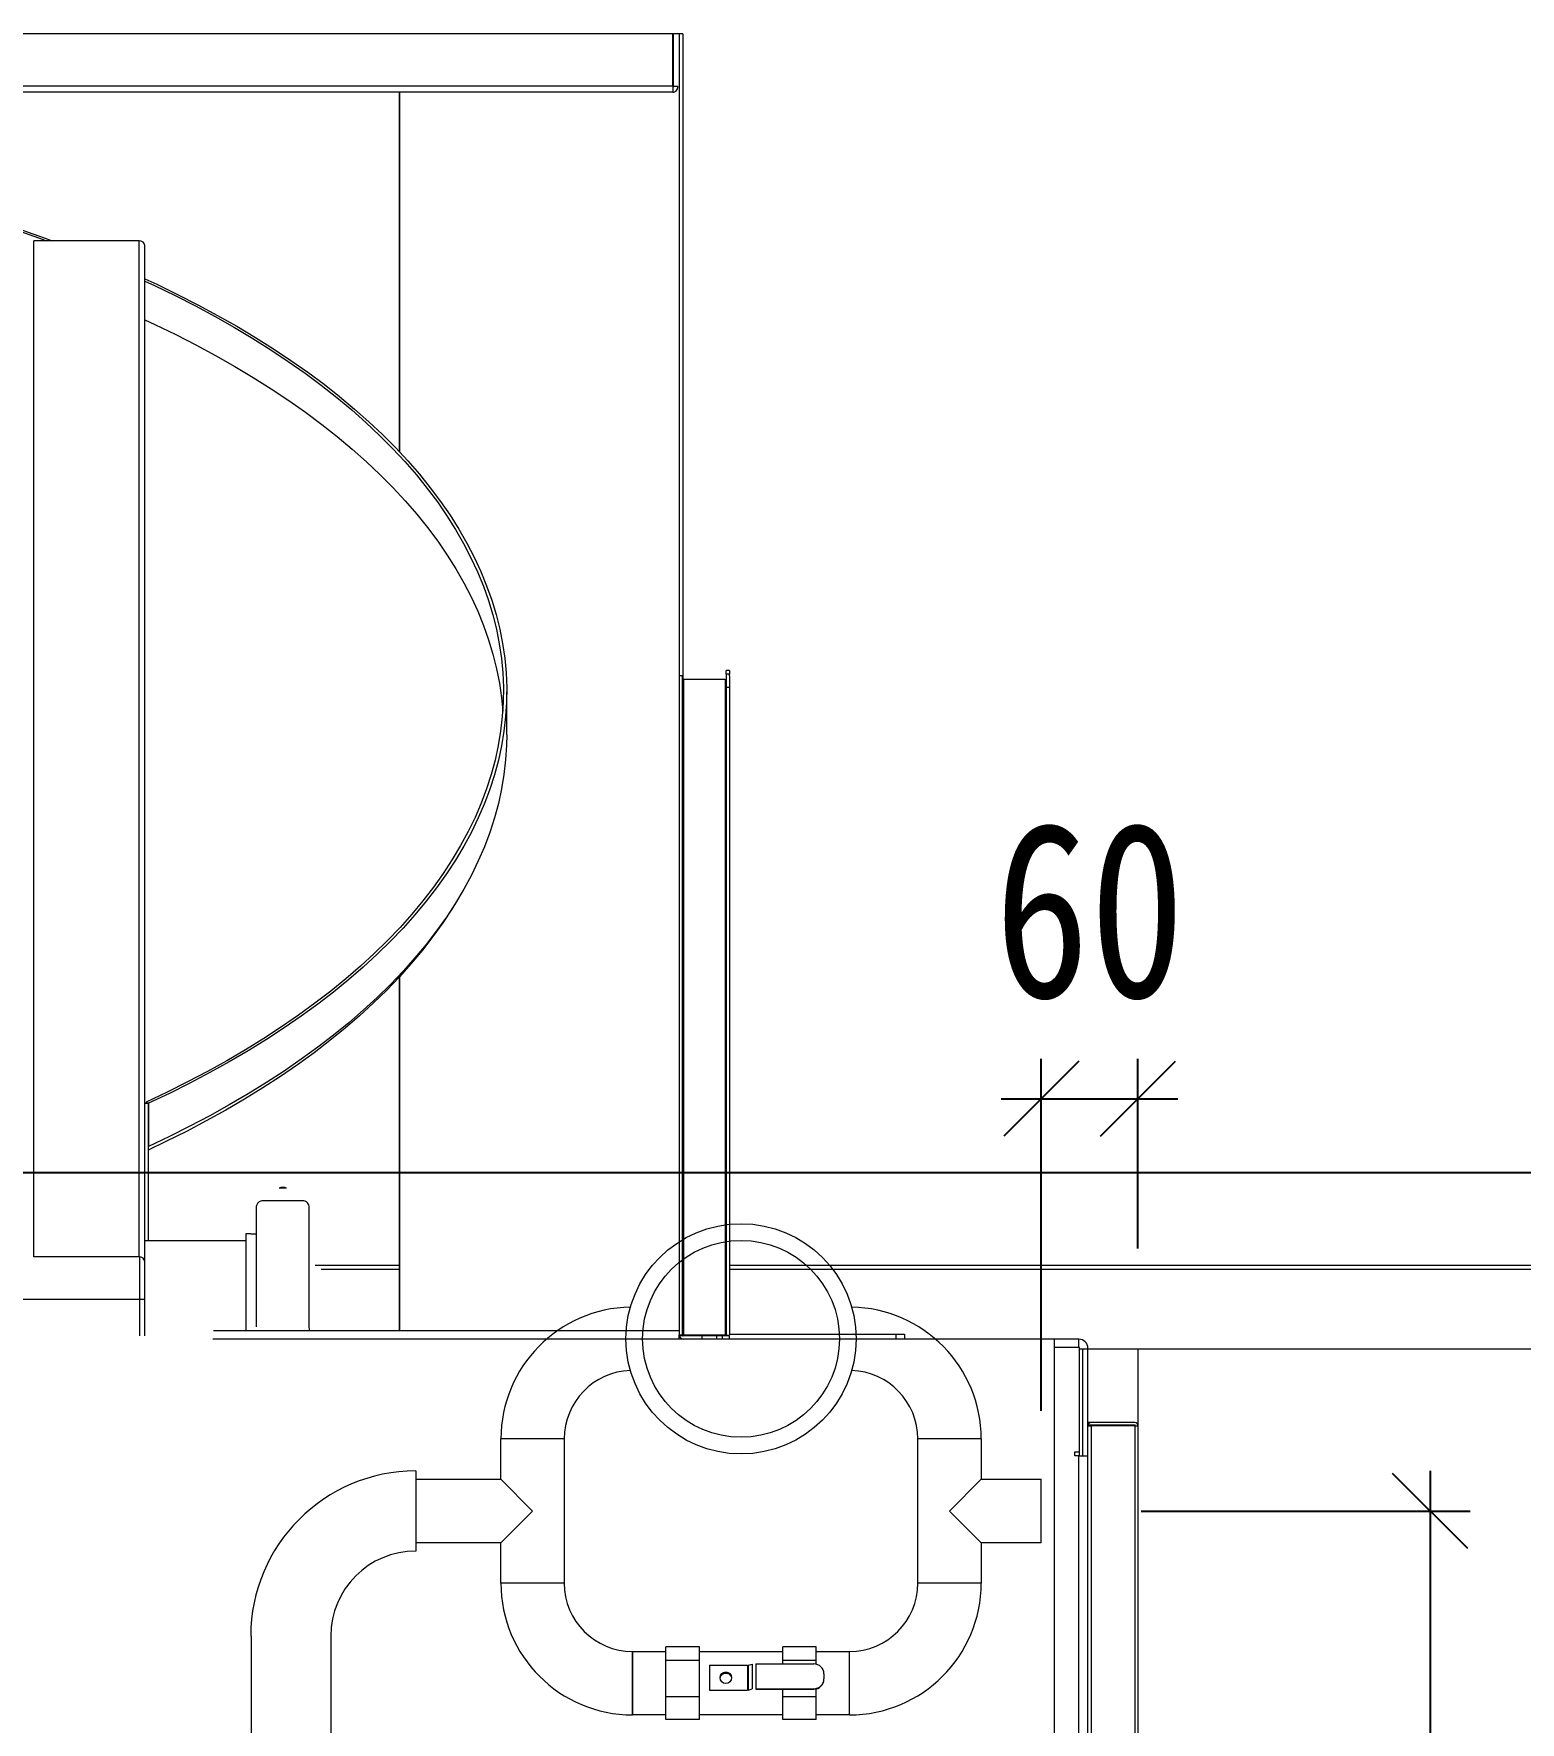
# Model space of a CAD drawing. Extents: x -2187 to 96136, y -11110 to 52208.
# Drawn here: x 43738 to 44629, y 20215 to 21227 of the extents above; entities that cross this region are included whole.
import ezdxf

# ---------------------------------------------------------------- set-up
doc = ezdxf.new("R2010")
doc.units = 0
doc.header["$LTSCALE"] = 1000
doc.header["$MEASUREMENT"] = 0
doc.linetypes.add('ACAD_ISO02W100', pattern=[15, 12, -3])
doc.layers.add('洗衣房设备', color=4, linetype='Continuous')
doc.layers.add('设备型号', color=7, linetype='Continuous')
doc.styles.add('-宋体', font='', dxfattribs={"width": 0.8})
doc.styles.get('-宋体').set_extended_font_data('SimSun')
doc.dimstyles.new('50', dxfattribs={"dimscale": 30, "dimtxt": 3.5, "dimasz": 1.5, "dimexe": 0.8, "dimexo": 2, "dimgap": 0.8, "dimtad": 1, "dimdec": 0, "dimrnd": 5, "dimzin": 0, "dimdsep": 46, "dimtxsty": '-宋体', "dimblk": 'OBLIQUE', "dimcen": 0.6, "dimdle": 0.8, "dimclrd": 6, "dimclre": 6, "dimclrt": 6, "dimadec": 0, "dimazin": 0, "dimtfac": 1, "dimtdec": 0, "dimtofl": 0, "dimtmove": 2, "dimatfit": 3, "dimldrblk": 'OBLIQUE', "dimfxl": 0, "dimtolj": 1, "dimtzin": 0, "dimarcsym": 0})

# ---------------------------------------------------------------- blocks, each defined once
blk = doc.blocks.new('_OBLIQUE')
at = {"color": 0, "linetype": 'ByBlock'}
blk.add_line((-0.5, -0.5), (0.5, 0.5), dxfattribs=at)
blk = doc.blocks.new('*D111')
at = {"layer": 'Defpoints', "color": 0, "linetype": 'ACAD_ISO02W100', "ltscale": 750}
for p in [(44342.1, 20341.5), (44165.4, 18776.3), (44575.3, 18776.3)]:
    blk.add_point(p, dxfattribs=at)
at = {"layer": '洗衣房设备', "color": 6, "linetype": 'ACAD_ISO02W100', "lineweight": -2, "ltscale": 750}
for p, q in [((44575.3, 20365.5), (44575.3, 18752.3)), ((44402.1, 20341.5), (44599.3, 20341.5)), ((44225.4, 18776.3), (44599.3, 18776.3))]:
    blk.add_line(p, q, dxfattribs=at)
at = {"layer": '洗衣房设备', "color": 6, "linetype": 'ACAD_ISO02W100', "lineweight": -2, "ltscale": 750, "xscale": 45, "yscale": 45, "zscale": 45}
for p, rotation in [((44575.3, 20341.5), 90), ((44575.3, 18776.3), 270)]:
    blk.add_blockref('_OBLIQUE', p, dxfattribs=dict(at, rotation=rotation))
at = {"layer": '洗衣房设备', "color": 6, "linetype": 'ACAD_ISO02W100', "ltscale": 750, "insert": (44498.8, 19558.9), "char_height": 105, "attachment_point": 5, "rotation": 90, "style": '-宋体'}
blk.add_mtext('\\A1;1565', dxfattribs=at)
blk = doc.blocks.new('*D114')
at = {"layer": 'Defpoints', "color": 0, "linetype": 'ACAD_ISO02W100', "ltscale": 750}
for p in [(44400.1, 20588.6), (44400.1, 20438.8), (44342.1, 20341.5)]:
    blk.add_point(p, dxfattribs=at)
at = {"layer": '洗衣房设备', "color": 6, "linetype": 'ACAD_ISO02W100', "lineweight": -2, "ltscale": 750}
for p, q in [((44342.1, 20401.5), (44342.1, 20612.6)), ((44400.1, 20498.8), (44400.1, 20612.6)), ((44318.1, 20588.6), (44424.1, 20588.6))]:
    blk.add_line(p, q, dxfattribs=at)
at = {"layer": '洗衣房设备', "color": 6, "linetype": 'ACAD_ISO02W100', "lineweight": -2, "ltscale": 750, "xscale": 45, "yscale": 45, "zscale": 45, "rotation": 180}
blk.add_blockref('_OBLIQUE', (44342.1, 20588.6), dxfattribs=at)
at = {"layer": '洗衣房设备', "color": 6, "linetype": 'ACAD_ISO02W100', "lineweight": -2, "ltscale": 750, "xscale": 45, "yscale": 45, "zscale": 45}
blk.add_blockref('_OBLIQUE', (44400.1, 20588.6), dxfattribs=at)
at = {"layer": '洗衣房设备', "color": 6, "linetype": 'ACAD_ISO02W100', "ltscale": 750, "insert": (44371.1, 20701.1), "char_height": 105, "attachment_point": 5, "style": '-宋体'}
blk.add_mtext('\\A1;60', dxfattribs=at)

msp = doc.modelspace()

# ---------------------------------------------------------------- linework, layer by layer
at = {"color": 7, "linetype": 'Continuous', "lineweight": 15}
for p, q in [((44121.106, 21227.001), (42609.088, 21227.001)), ((44121.106, 21195.501), (44121.106, 21227.001)), ((44121.106, 21227.001), (44121.606, 21227.001)), ((44121.606, 21195.501), (44121.606, 21227.001)), ((44124.204, 21227.001), (44121.606, 21227.001)), ((44125.03, 21227.001), (44124.204, 21227.001)), ((44125.03, 21227.001), (44125.03, 20449.501)), ((44125.03, 21227.001), (44125.097, 21227.001)), ((44125.03, 21227.001), (44125.03, 20449.501)), ((44125.097, 21227.001), (44125.097, 20842.127)), ((44127.097, 21227.001), (44125.097, 21227.001)), ((44127.097, 21227.001), (44127.097, 20842.127)), ((44121.106, 21195.501), (42609.088, 21195.501)), ((44121.606, 21195.501), (44124.204, 21195.501)), ((44121.24, 21192.001), (42608.954, 21192.001)), ((43957.012, 21192.001), (43957.012, 20976.714)), ((43738.007, 20493.869), (43738.007, 21102.915)), ((43801.207, 21102.915), (43738.007, 21102.915)), ((43801.207, 20493.869), (43801.207, 21102.915)), ((43804.607, 20490.94), (43804.607, 21099.986)), ((44125.097, 20842.127), (44125.097, 20447.001)), ((44127.097, 20842.127), (44125.097, 20842.127)), ((44125.097, 20842.127), (44125.097, 20447.001)), ((44126.762, 20842.127), (44126.762, 20447.001)), ((44126.762, 20842.127), (44126.762, 20447.001)), ((44127.097, 20842.127), (44127.097, 20447.001)), ((44127.097, 20842.127), (44127.097, 20447.001)), ((44127.597, 20840.174), (44127.597, 20447.001)), ((44127.597, 20840.174), (44152.597, 20840.174)), ((44127.597, 20840.174), (44127.597, 20447.001)), ((44152.597, 20840.174), (44152.597, 20447.001)), ((44152.597, 20840.174), (44152.597, 20447.001)), ((44155.097, 20845.297), (44153.097, 20845.297)), ((44153.097, 20843.177), (44153.097, 20845.297)), ((44153.097, 20843.177), (44153.097, 20835.297)), ((44155.097, 20843.177), (44153.097, 20843.177)), ((44155.097, 20845.297), (44155.097, 20843.177)), ((44155.097, 20842.127), (44155.097, 20843.177)), ((44155.097, 20842.127), (44155.097, 20447.001)), ((44155.097, 20842.127), (44155.097, 20447.001)), ((44021.607, 20806.68), (44021.607, 20832.529)), ((44153.097, 20835.297), (44155.097, 20835.297)), ((44153.097, 20835.297), (44153.097, 20447.001)), ((44153.097, 20835.297), (44153.097, 20447.001)), ((43957.012, 20661.412), (43957.012, 20449.501)), ((43957.012, 20661.412), (43957.012, 20449.501)), ((43805.392, 20586.63), (43806.737, 20585.879)), ((43805.392, 20586.63), (43805.392, 20585.729)), ((43806.607, 20585.729), (43804.607, 20585.729)), ((43806.607, 20585.729), (43806.607, 20503.401)), ((43806.737, 20585.879), (43806.737, 20560.03)), ((43806.737, 20563.989), (43806.607, 20563.929)), ((43806.737, 20561.404), (43806.607, 20561.344)), ((43806.737, 20560.03), (43806.607, 20560.103)), ((43884.42, 20527.501), (43875.407, 20527.501)), ((43889.485, 20534.965), (43885.128, 20534.965)), ((43888.75, 20527.423), (43885.863, 20527.423)), ((43899.207, 20527.501), (43890.193, 20527.501)), ((43871.407, 20523.501), (43871.407, 20452.708)), ((43903.207, 20452.708), (43903.207, 20523.501)), ((43866.988, 20507.651), (43865.107, 20507.651)), ((43865.107, 20507.651), (43865.107, 20449.809)), ((43865.107, 20503.401), (43804.607, 20503.401)), ((43801.207, 20493.869), (43738.007, 20493.869)), ((43801.607, 20490.94), (43801.607, 20493.849)), ((43801.607, 20446.48), (43801.607, 20490.94)), ((43804.607, 20446.48), (43804.607, 20490.94)), ((43906.802, 20488.784), (43957.012, 20488.784)), ((44126.762, 20488.784), (44127.597, 20488.784)), ((44126.762, 20488.784), (44127.597, 20488.784)), ((44152.597, 20488.784), (44153.097, 20488.784)), ((44152.597, 20488.784), (44153.097, 20488.784)), ((44155.097, 20488.784), (46525.097, 20488.784)), ((44155.097, 20488.784), (46325.097, 20488.784)), ((43804.607, 20468.258), (43370.341, 20468.258)), ((44125.097, 20449.501), (43845.704, 20449.501)), ((43871.407, 20452.708), (43871.377, 20451.968)), ((43903.333, 20449.539), (43903.207, 20452.708)), ((44125.097, 20444.501), (44125.097, 20447.001)), ((44125.097, 20444.501), (44125.097, 20447.001)), ((44127.195, 20446.501), (44125.097, 20446.501)), ((44127.195, 20446.501), (44125.097, 20446.501)), ((44126.762, 20447.501), (44127.597, 20447.501)), ((44126.762, 20447.501), (44127.597, 20447.501)), ((44127.597, 20446.501), (44127.195, 20446.501)), ((44127.597, 20446.501), (44127.195, 20446.501)), ((44152.597, 20447.001), (44127.597, 20447.001)), ((44152.597, 20447.001), (44127.597, 20447.001)), ((44155.097, 20446.501), (44127.597, 20446.501)), ((44155.097, 20446.501), (44127.597, 20446.501)), ((44138.597, 20446.501), (44138.597, 20444.501)), ((44138.597, 20446.501), (44138.597, 20444.501)), ((44147.597, 20444.501), (44147.597, 20446.501)), ((44147.597, 20444.501), (44147.597, 20446.501)), ((44151.01, 20444.501), (44151.01, 20446.501)), ((44151.01, 20444.501), (44151.01, 20446.501)), ((44152.597, 20447.501), (44153.097, 20447.501)), ((44152.597, 20447.501), (44153.097, 20447.501)), ((44153.097, 20447.001), (44155.097, 20447.001)), ((44153.097, 20447.001), (44155.097, 20447.001)), ((44155.097, 20447.501), (44255.097, 20447.501)), ((44155.097, 20447.501), (44255.097, 20447.501)), ((44155.097, 20444.501), (44155.097, 20446.501)), ((44155.097, 20444.501), (44155.097, 20446.501)), ((44255.097, 20447.501), (44260.097, 20447.501)), ((44255.097, 20444.501), (44255.097, 20447.501)), ((44255.097, 20447.501), (44260.097, 20447.501)), ((44255.097, 20444.501), (44255.097, 20447.501)), ((44260.097, 20447.501), (44260.097, 20444.501)), ((44260.097, 20447.501), (44260.097, 20444.501)), ((44350.097, 20444.501), (43845.4, 20444.501)), ((44364.697, 20444.501), (44350.097, 20444.501)), ((44350.097, 20058.901), (44350.097, 20444.501)), ((44364.697, 20444.501), (44350.097, 20444.501)), ((44350.097, 20058.901), (44350.097, 20444.501)), ((44365.097, 20439.501), (44350.097, 20439.501)), ((44364.697, 20439.501), (44350.097, 20439.501)), ((44365.097, 20439.501), (44350.097, 20439.501)), ((44364.697, 20439.501), (44350.097, 20439.501)), ((44364.697, 20439.501), (44364.697, 20444.501)), ((44364.697, 20439.501), (44364.697, 20444.501)), ((44365.097, 20377.001), (44365.097, 20439.501)), ((44365.097, 20377.001), (44365.097, 20439.501)), ((44365.097, 20374.501), (44365.097, 20439.101)), ((44365.097, 20374.501), (44365.097, 20439.101)), ((44365.097, 20438.784), (46370.097, 20438.784)), ((44365.097, 20438.784), (46170.097, 20438.784)), ((44367.097, 20374.501), (44367.097, 20438.784)), ((44367.097, 20374.501), (44367.097, 20438.784)), ((44370.097, 20374.501), (44370.097, 20439.101)), ((44370.097, 20374.501), (44370.097, 20439.101)), ((44400.097, 20438.784), (44400.097, 20392.601)), ((44398.197, 20394.501), (44370.097, 20394.501)), ((44398.197, 20394.501), (44370.097, 20394.501)), ((44018.097, 20360.501), (44018.097, 20384.717)), ((44056.097, 20384.717), (44056.097, 20298.286)), ((44268.097, 20298.286), (44268.097, 20384.717)), ((44306.097, 20384.717), (44306.097, 20360.501)), ((44398.197, 20393.001), (44370.097, 20393.001)), ((44398.197, 20393.001), (44370.097, 20393.001)), ((44370.097, 20392.601), (44371.997, 20392.601)), ((44370.097, 20392.601), (44371.997, 20392.601)), ((44398.197, 20392.601), (44371.997, 20392.601)), ((44371.997, 20392.601), (44371.997, 19586.401)), ((44398.197, 20392.601), (44371.997, 20392.601)), ((44371.997, 20392.601), (44371.997, 19586.401)), ((44398.197, 20392.601), (44398.197, 19586.401)), ((44398.197, 20392.601), (44400.097, 20392.601)), ((44398.197, 20392.601), (44398.197, 19586.401)), ((44398.197, 20392.601), (44400.097, 20392.601)), ((44400.097, 20392.601), (44400.097, 19586.401)), ((44362.197, 20374.501), (44362.197, 20377.001)), ((44362.197, 20377.001), (44365.097, 20377.001)), ((44362.197, 20374.501), (44362.197, 20377.001)), ((44362.197, 20377.001), (44365.097, 20377.001)), ((44364.697, 20374.501), (44362.197, 20374.501)), ((44364.697, 20374.501), (44362.197, 20374.501)), ((44364.697, 18734.501), (44364.697, 20374.501)), ((44364.697, 20374.501), (44365.097, 20374.501)), ((44364.697, 18734.501), (44364.697, 20374.501)), ((44364.697, 20374.501), (44365.097, 20374.501)), ((44365.097, 20374.501), (44370.097, 20374.501)), ((44365.097, 20374.501), (44370.097, 20374.501)), ((44370.097, 18734.501), (44370.097, 20374.501)), ((44370.097, 18734.501), (44370.097, 20374.501)), ((43967.097, 20365.501), (43967.097, 20317.501)), ((43967.097, 20360.501), (44018.097, 20360.501)), ((44037.097, 20341.501), (44018.097, 20360.501)), ((44306.097, 20360.501), (44287.097, 20341.501)), ((44306.097, 20360.501), (44342.097, 20360.501)), ((44342.097, 20322.501), (44342.097, 20360.501)), ((44018.097, 20322.501), (44037.097, 20341.501)), ((44287.097, 20341.501), (44306.097, 20322.501)), ((44018.097, 20322.501), (43967.097, 20322.501)), ((44018.097, 20298.286), (44018.097, 20322.501)), ((44342.097, 20322.501), (44306.097, 20322.501)), ((44306.097, 20322.501), (44306.097, 20298.286)), ((43868.274, 20266.501), (43868.274, 20196.501)), ((43915.865, 20268.001), (43915.87, 20268.001)), ((43916.274, 20196.501), (43916.274, 20266.501)), ((44097.097, 20257.286), (44117.097, 20257.286)), ((44097.097, 20257.286), (44097.097, 20219.286)), ((44097.097, 20219.473), (44097.097, 20257.286)), ((44117.097, 20251.842), (44117.097, 20260.02)), ((44137.097, 20260.02), (44117.097, 20260.02)), ((44137.097, 20251.842), (44137.097, 20260.02)), ((44137.097, 20257.286), (44187.097, 20257.286)), ((44207.097, 20260.02), (44187.097, 20260.02)), ((44187.097, 20251.842), (44187.097, 20260.02)), ((44207.097, 20251.842), (44207.097, 20260.02)), ((44207.097, 20257.286), (44227.097, 20257.286)), ((44227.097, 20219.473), (44227.097, 20257.286)), ((44227.097, 20219.286), (44227.097, 20257.286)), ((44137.097, 20251.842), (44117.097, 20251.842)), ((44117.097, 20230.108), (44117.097, 20251.842)), ((44137.097, 20230.108), (44137.097, 20251.842)), ((44143.248, 20249.005), (44143.248, 20234.154)), ((44143.248, 20249.005), (44166.065, 20249.005)), ((44166.065, 20249.005), (44166.065, 20234.154)), ((44166.42, 20249.036), (44168.759, 20249.67)), ((44166.42, 20249.036), (44166.42, 20234.184)), ((44168.759, 20249.67), (44168.759, 20234.818)), ((44170.891, 20249.851), (44205.777, 20249.851)), ((44170.891, 20249.851), (44170.891, 20235)), ((44207.097, 20251.842), (44187.097, 20251.842)), ((44187.097, 20249.851), (44187.097, 20251.842)), ((44207.097, 20249.706), (44207.097, 20251.842)), ((44211.777, 20243.911), (44211.777, 20240.94)), ((44143.248, 20234.154), (44166.065, 20234.154)), ((44166.42, 20234.184), (44168.759, 20234.818)), ((44170.891, 20235), (44170.891, 20234.719)), ((44170.891, 20235), (44205.777, 20235)), ((44170.891, 20234.719), (44205.777, 20234.719)), ((44187.097, 20230.108), (44187.097, 20234.719)), ((44207.097, 20230.108), (44207.097, 20234.865)), ((44137.097, 20230.108), (44117.097, 20230.108)), ((44117.097, 20216.552), (44117.097, 20230.108)), ((44137.097, 20216.552), (44137.097, 20230.108)), ((44207.097, 20230.108), (44187.097, 20230.108)), ((44187.097, 20216.552), (44187.097, 20230.108)), ((44207.097, 20216.552), (44207.097, 20230.108)), ((44097.097, 20219.286), (44097.097, 20219.473)), ((44117.097, 20219.286), (44097.097, 20219.286)), ((44137.097, 20216.552), (44117.097, 20216.552)), ((44187.097, 20219.286), (44137.097, 20219.286)), ((44207.097, 20216.552), (44187.097, 20216.552)), ((44227.097, 20219.286), (44207.097, 20219.286)), ((44227.097, 20219.286), (44227.097, 20219.473))]:
    msp.add_line(p, q, dxfattribs=at)
at = {"color": 8, "linetype": 'Continuous', "lineweight": 15}
for p, q in [((44121.606, 21195.501), (44121.106, 21195.501)), ((43957.347, 21192.001), (43957.347, 20976.359)), ((43957.347, 20661.773), (43957.347, 20449.501)), ((43957.347, 20661.773), (43957.347, 20449.501)), ((43910.338, 20486.384), (43957.012, 20486.384)), ((44126.762, 20486.384), (44127.597, 20486.384)), ((44126.762, 20486.384), (44127.597, 20486.384)), ((44152.597, 20486.384), (44153.097, 20486.384)), ((44152.597, 20486.384), (44153.097, 20486.384)), ((44155.097, 20486.384), (46525.097, 20486.384)), ((44155.097, 20486.384), (46325.097, 20486.384)), ((44126.762, 20447.001), (44125.097, 20447.001)), ((44126.762, 20447.001), (44125.097, 20447.001)), ((44056.097, 20384.717), (44018.097, 20384.717)), ((44306.097, 20384.717), (44268.097, 20384.717)), ((44056.097, 20298.286), (44018.097, 20298.286)), ((44306.097, 20298.286), (44268.097, 20298.286))]:
    msp.add_line(p, q, dxfattribs=at)
at = {"color": 7, "linetype": 'Continuous', "lineweight": 15, "flags": 128}
for points in [[(43729.567, 21108.58), (43743.726, 21103.62), (43745.674, 21102.915)], [(43730.681, 21109.423), (43744.883, 21104.448), (43749.102, 21102.915)], [(43804.607, 21080.158), (43811.77, 21076.831), (43824.257, 21070.786), (43836.428, 21064.577), (43848.273, 21058.207), (43859.784, 21051.682), (43870.954, 21045.006), (43881.774, 21038.183), (43892.238, 21031.219), (43902.337, 21024.117), (43912.066, 21016.883), (43921.417, 21009.522), (43930.384, 21002.039), (43938.96, 20994.438), (43947.14, 20986.727), (43954.919, 20978.908), (43962.29, 20970.989), (43969.249, 20962.974), (43975.79, 20954.87), (43981.91, 20946.68), (43987.604, 20938.413), (43992.868, 20930.072), (43997.699, 20921.663), (44002.093, 20913.194), (44006.048, 20904.668), (44009.559, 20896.093), (44012.626, 20887.474), (44015.246, 20878.817), (44017.417, 20870.128), (44019.137, 20861.413), (44020.406, 20852.679), (44021.223, 20843.93), (44021.586, 20835.174), (44021.496, 20826.415), (44020.953, 20817.661), (44019.958, 20808.917), (44018.51, 20800.19), (44016.611, 20791.485), (44014.262, 20782.808), (44011.465, 20774.165), (44008.221, 20765.563), (44004.534, 20757.007), (44000.405, 20748.503), (43995.838, 20740.056), (43990.835, 20731.674), (43985.4, 20723.361), (43979.537, 20715.124), (43973.249, 20706.968), (43966.542, 20698.898), (43959.419, 20690.92), (43951.886, 20683.04), (43943.948, 20675.264), (43935.61, 20667.595), (43926.878, 20660.041), (43917.759, 20652.606), (43908.257, 20645.294), (43898.381, 20638.112), (43888.136, 20631.064), (43877.531, 20624.155), (43866.571, 20617.39), (43855.265, 20610.773), (43843.62, 20604.309), (43831.646, 20598.002), (43819.348, 20591.858), (43806.737, 20585.879)], [(43804.607, 21080.158), (43811.77, 21076.831), (43824.257, 21070.786), (43836.428, 21064.577), (43848.273, 21058.207), (43859.784, 21051.682), (43870.954, 21045.006), (43881.774, 21038.183), (43892.238, 21031.219), (43902.337, 21024.117), (43912.066, 21016.883), (43921.417, 21009.522), (43930.384, 21002.039), (43938.96, 20994.438), (43947.14, 20986.727), (43954.919, 20978.908), (43962.29, 20970.989), (43969.249, 20962.974), (43975.79, 20954.87), (43981.91, 20946.68), (43987.604, 20938.413), (43992.868, 20930.072), (43997.699, 20921.663), (44002.093, 20913.194), (44006.048, 20904.668), (44009.559, 20896.093), (44012.626, 20887.474), (44015.246, 20878.817), (44017.417, 20870.128), (44019.137, 20861.413), (44020.406, 20852.679), (44021.223, 20843.93), (44021.586, 20835.174), (44021.496, 20826.415), (44020.953, 20817.661), (44019.958, 20808.917), (44018.51, 20800.19), (44016.611, 20791.485), (44014.262, 20782.808), (44011.465, 20774.165), (44008.221, 20765.563), (44004.534, 20757.007), (44000.405, 20748.503), (43995.838, 20740.056), (43990.835, 20731.674), (43985.4, 20723.361), (43979.537, 20715.124), (43973.249, 20706.968), (43966.542, 20698.898), (43959.419, 20690.92), (43951.886, 20683.04), (43943.948, 20675.264), (43935.61, 20667.595), (43926.878, 20660.041), (43917.759, 20652.606), (43908.257, 20645.294), (43898.381, 20638.112), (43888.136, 20631.064), (43877.531, 20624.155), (43866.571, 20617.39), (43855.265, 20610.773), (43843.62, 20604.309), (43831.646, 20598.002), (43819.348, 20591.858), (43806.737, 20585.879)], [(43804.607, 21078.79), (43810.408, 21076.087), (43822.858, 21070.061), (43834.991, 21063.87), (43846.8, 21057.52), (43858.277, 21051.015), (43869.412, 21044.359), (43880.2, 21037.557), (43890.632, 21030.614), (43900.701, 21023.534), (43910.4, 21016.322), (43919.722, 21008.983), (43928.661, 21001.523), (43937.212, 20993.946), (43945.367, 20986.257), (43953.122, 20978.463), (43960.47, 20970.568), (43967.408, 20962.577), (43973.93, 20954.497), (43980.031, 20946.333), (43985.708, 20938.09), (43990.956, 20929.775), (43995.772, 20921.392), (44000.153, 20912.948), (44004.095, 20904.449), (44007.596, 20895.9), (44010.653, 20887.307), (44013.265, 20878.676), (44015.429, 20870.014), (44017.145, 20861.326), (44018.41, 20852.617), (44019.224, 20843.895), (44019.586, 20835.166), (44019.497, 20826.434), (44018.955, 20817.706), (44017.963, 20808.989), (44016.519, 20800.288), (44014.626, 20791.61), (44012.284, 20782.959), (44009.496, 20774.343), (44006.262, 20765.767), (44002.586, 20757.236), (43998.47, 20748.758), (43993.916, 20740.338), (43988.929, 20731.981), (43983.51, 20723.694), (43977.665, 20715.481), (43971.397, 20707.35), (43964.71, 20699.305), (43957.609, 20691.351), (43950.099, 20683.496), (43942.185, 20675.742), (43933.872, 20668.098), (43925.167, 20660.566), (43916.075, 20653.153), (43906.603, 20645.864), (43896.756, 20638.704), (43886.543, 20631.677), (43875.969, 20624.789), (43865.043, 20618.045), (43853.771, 20611.448), (43842.162, 20605.004), (43830.224, 20598.716), (43817.964, 20592.59), (43805.392, 20586.63)], [(43804.607, 21078.79), (43810.408, 21076.087), (43822.858, 21070.061), (43834.991, 21063.87), (43846.8, 21057.52), (43858.277, 21051.015), (43869.412, 21044.359), (43880.2, 21037.557), (43890.632, 21030.614), (43900.701, 21023.534), (43910.4, 21016.322), (43919.722, 21008.983), (43928.661, 21001.523), (43937.212, 20993.946), (43945.367, 20986.257), (43953.122, 20978.463), (43960.47, 20970.568), (43967.408, 20962.577), (43973.93, 20954.497), (43980.031, 20946.333), (43985.708, 20938.09), (43990.956, 20929.775), (43995.772, 20921.392), (44000.153, 20912.948), (44004.095, 20904.449), (44007.596, 20895.9), (44010.653, 20887.307), (44013.265, 20878.676), (44015.429, 20870.014), (44017.145, 20861.326), (44018.41, 20852.617), (44019.224, 20843.895), (44019.586, 20835.166), (44019.497, 20826.434), (44018.955, 20817.706), (44017.963, 20808.989), (44016.519, 20800.288), (44014.626, 20791.61), (44012.284, 20782.959), (44009.496, 20774.343), (44006.262, 20765.767), (44002.586, 20757.236), (43998.47, 20748.758), (43993.916, 20740.338), (43988.929, 20731.981), (43983.51, 20723.694), (43977.665, 20715.481), (43971.397, 20707.35), (43964.71, 20699.305), (43957.609, 20691.351), (43950.099, 20683.496), (43942.185, 20675.742), (43933.872, 20668.098), (43925.167, 20660.566), (43916.075, 20653.153), (43906.603, 20645.864), (43896.756, 20638.704), (43886.543, 20631.677), (43875.969, 20624.789), (43865.043, 20618.045), (43853.771, 20611.448), (43842.162, 20605.004), (43830.224, 20598.716), (43817.964, 20592.59), (43805.392, 20586.63)], [(43804.607, 21055.526), (43810.65, 21052.709), (43823.102, 21046.675), (43835.237, 21040.477), (43847.047, 21034.12), (43858.524, 21027.607), (43869.66, 21020.943), (43880.446, 21014.133), (43890.877, 21007.182), (43900.943, 21000.094), (43910.64, 20992.874), (43919.959, 20985.527), (43928.894, 20978.058), (43937.44, 20970.473), (43945.589, 20962.777), (43953.338, 20954.974), (43960.68, 20947.071), (43967.61, 20939.072), (43974.123, 20930.984), (43980.215, 20922.812), (43985.882, 20914.561), (43991.12, 20906.238), (43995.925, 20897.847), (44000.294, 20889.396), (44004.224, 20880.889), (44007.712, 20872.332), (44010.755, 20863.732), (44013.353, 20855.095), (44015.502, 20846.425), (44017.201, 20837.73), (44018.45, 20829.016), (44019.206, 20820.897)], [(44021.607, 20806.68), (44021.496, 20800.566), (44020.953, 20791.812), (44019.958, 20783.069), (44018.51, 20774.341), (44016.611, 20765.636), (44014.262, 20756.959), (44011.465, 20748.316), (44008.221, 20739.714), (44004.534, 20731.158), (44000.405, 20722.654), (43995.838, 20714.208), (43990.835, 20705.825), (43985.4, 20697.513), (43979.537, 20689.275), (43973.249, 20681.119), (43966.542, 20673.049), (43959.419, 20665.071), (43951.886, 20657.192), (43943.948, 20649.415), (43935.61, 20641.747), (43926.878, 20634.192), (43917.759, 20626.757), (43908.257, 20619.445), (43898.381, 20612.263), (43888.136, 20605.215), (43877.531, 20598.306), (43866.571, 20591.541), (43855.265, 20584.924), (43843.62, 20578.46), (43831.646, 20572.154), (43819.348, 20566.009), (43806.737, 20560.03)], [(44021.607, 20806.68), (44021.496, 20800.566), (44020.953, 20791.812), (44019.958, 20783.069), (44018.51, 20774.341), (44016.611, 20765.636), (44014.262, 20756.959), (44011.465, 20748.316), (44008.221, 20739.714), (44004.534, 20731.158), (44000.405, 20722.654), (43995.838, 20714.208), (43990.835, 20705.825), (43985.4, 20697.513), (43979.537, 20689.275), (43973.249, 20681.119), (43966.542, 20673.049), (43959.419, 20665.071), (43951.886, 20657.192), (43943.948, 20649.415), (43935.61, 20641.747), (43926.878, 20634.192), (43917.759, 20626.757), (43908.257, 20619.445), (43898.381, 20612.263), (43888.136, 20605.215), (43877.531, 20598.306), (43866.571, 20591.541), (43855.265, 20584.924), (43843.62, 20578.46), (43831.646, 20572.154), (43819.348, 20566.009), (43806.737, 20560.03)], [(43991.512, 20706.916), (43988.678, 20702.285), (43983.235, 20693.996), (43977.364, 20685.782), (43971.071, 20677.649), (43964.358, 20669.603), (43957.232, 20661.649), (43949.695, 20653.793), (43941.755, 20646.04), (43933.416, 20638.396), (43924.684, 20630.866), (43915.565, 20623.454), (43906.065, 20616.167), (43896.191, 20609.01), (43885.951, 20601.986), (43875.349, 20595.101), (43864.396, 20588.361), (43853.096, 20581.768), (43841.46, 20575.329), (43829.494, 20569.047), (43817.207, 20562.927), (43806.607, 20557.897)], [(43991.501, 20706.897), (43988.678, 20702.285), (43983.235, 20693.996), (43977.364, 20685.782), (43971.071, 20677.649), (43964.358, 20669.603), (43957.232, 20661.649), (43949.695, 20653.793), (43941.755, 20646.04), (43933.416, 20638.396), (43924.684, 20630.866), (43915.565, 20623.454), (43906.065, 20616.167), (43896.191, 20609.01), (43885.951, 20601.986), (43875.349, 20595.101), (43864.396, 20588.361), (43853.096, 20581.768), (43841.46, 20575.329), (43829.494, 20569.047), (43817.207, 20562.927), (43806.607, 20557.897)]]:
    msp.add_lwpolyline(points, dxfattribs=at)
at = {"color": 7, "linetype": 'Continuous', "lineweight": 15}
for centre, radius in [((44162.097, 20444.717), 69), ((44162.097, 20444.717), 59), ((44152.978, 20241.555), 3.463)]:
    msp.add_circle(centre, radius, dxfattribs=at)
for centre, radius, start, end in [((43801.426, 21099.732), 3.191, 4.567388, 93.934319), ((43887.128, 20531.501), 4, 90, 120), ((43887.485, 20531.501), 4, 60, 90), ((43801.426, 20490.686), 3.191, 4.567388, 93.934319), ((44097.097, 20384.717), 79, 90.968801, 180), ((44227.097, 20384.717), 79, 0, 89.031199), ((44127.597, 20447.001), 2.5, 180, 270), ((44127.597, 20447.001), 2.5, 180, 270), ((44127.231, 20446.97), 0.47, 176.188739, 265.59805), ((44127.231, 20446.97), 0.47, 176.188739, 265.59805), ((44127.597, 20447.001), 0.5, 180, 270), ((44127.597, 20447.001), 0.5, 180, 270), ((44364.697, 20439.101), 5.4, 0, 90), ((44364.697, 20439.101), 5.4, 0, 90), ((44364.697, 20439.101), 0.4, 0, 90), ((44364.697, 20439.101), 0.4, 0, 90), ((44097.097, 20384.717), 41, 91.853835, 180), ((44227.097, 20384.717), 41, 0, 88.146165), ((44371.997, 20392.601), 1.9, 90, 180), ((44371.997, 20392.601), 1.9, 90, 180), ((44398.197, 20392.601), 1.9, 0, 90), ((44398.197, 20392.601), 1.9, 0, 90), ((44398.197, 20392.601), 0.4, 0, 90), ((44398.197, 20392.601), 0.4, 0, 90), ((43967.097, 20266.501), 99, 90, 180), ((43967.097, 20266.501), 51, 90, 180), ((44097.097, 20298.286), 79, 180, 270), ((44097.097, 20298.286), 41, 180, 270), ((44227.097, 20298.286), 41, 270, 0), ((44227.097, 20298.286), 79, 270, 0), ((44205.806, 20243.881), 5.971, 0.285811, 90.282987), ((44205.806, 20240.97), 5.971, 269.717013, 359.714189), ((44205.806, 20240.69), 5.971, 269.717013, 359.714189)]:
    msp.add_arc(centre, radius, start, end, dxfattribs=at)
for centre, start_param, end_param in [((43884.42, 20487.401), -0.0623846, 0), ((43890.193, 20487.401), 0, 0.0623846)]:
    msp.add_ellipse(centre, major_axis=(0, 40.1), ratio=0.57735027, start_param=start_param, end_param=end_param, dxfattribs=at)
for points in [[(44121.106, 21195.501), (44121.117, 21195.043), (44121.139, 21194.125), (44121.173, 21192.968), (44121.206, 21192.159), (44121.228, 21192.054), (44121.24, 21192.001)], [(44121.24, 21195.001), (44121.291, 21195.009), (44121.393, 21195.024), (44121.519, 21195.139), (44121.603, 21195.305), (44121.605, 21195.436), (44121.606, 21195.501)], [(44121.24, 21192.001), (44121.631, 21192.054), (44122.414, 21192.159), (44123.4, 21192.968), (44124.084, 21194.125), (44124.164, 21195.043), (44124.204, 21195.501)], [(43887.485, 20535.501), (43887.482, 20535.501), (43887.477, 20535.501), (43887.436, 20535.501), (43887.377, 20535.501), (43887.307, 20535.501), (43887.237, 20535.501), (43887.178, 20535.501), (43887.137, 20535.501), (43887.131, 20535.501), (43887.128, 20535.501)]]:
    msp.add_open_spline(points, degree=3, dxfattribs=at)
for points, knots in [([(43875.407, 20527.501), (43875.403, 20527.501), (43874.997, 20527.501), (43874.185, 20527.375), (43872.945, 20526.769), (43872.037, 20525.793), (43871.503, 20524.615), (43871.439, 20523.874), (43871.407, 20523.501)], [0, 0, 0, 0, 0.002157991, 0.21791224, 0.435566285, 0.713514451, 0.85596464, 1, 1, 1, 1]), ([(43903.207, 20523.501), (43903.142, 20524.022), (43903.012, 20525.075), (43902.14, 20526.349), (43900.858, 20527.275), (43899.763, 20527.501), (43899.211, 20527.501), (43899.207, 20527.501)], [0, 0, 0, 0, 0.2049311, 0.41470424, 0.70364386, 0.99784149, 1, 1, 1, 1]), ([(43871.407, 20507.504), (43871.226, 20507.492), (43870.738, 20507.461), (43869.809, 20507.449), (43868.769, 20507.481), (43867.866, 20507.55), (43867.229, 20507.62), (43867.025, 20507.647), (43866.974, 20507.653), (43867.006, 20507.649), (43867.018, 20507.647)], [0, 0, 0, 0, 0.098506702, 0.265452895, 0.436443981, 0.606809599, 0.771280147, 0.925009514, 0.971582091, 1, 1, 1, 1]), ([(44149.575, 20241.468), (44149.644, 20241.789), (44149.794, 20242.484), (44150.462, 20243.376), (44151.411, 20244.053), (44152.551, 20244.382), (44153.73, 20244.329), (44154.823, 20243.91), (44155.705, 20243.164), (44156.286, 20242.243), (44156.371, 20241.562), (44156.408, 20241.267)], [0, 0, 0, 0, 0.09892447, 0.21409753, 0.3309448, 0.44795381, 0.56328285, 0.67773029, 0.79344672, 0.91061495, 1, 1, 1, 1])]:
    msp.add_open_spline(points, degree=3, knots=knots, dxfattribs=at)
at = {"layer": '设备型号', "color": 6}
msp.add_line((58030.207, 20544.314), (38057.423, 20544.314), dxfattribs=at)

# ---------------------------------------------------------------- dimensions: what is measured, and where the dimension line sits
at = {"layer": '洗衣房设备', "color": 2, "linetype": 'ACAD_ISO02W100', "ltscale": 750}
for base, p2, angle, picture, middle in [((44400.097, 20588.582), (44400.097, 20438.784), 180, '*D114', (44371.097, 20701.082)), ((44575.339, 18776.32), (44165.362, 18776.32), 270, '*D111', (44498.839, 19558.911))]:
    dim = msp.add_linear_dim(base=base, p1=(44342.097, 20341.501), p2=p2, angle=angle, dimstyle='50', dxfattribs=at)
    dim.commit()
    dim.dimension.update_dxf_attribs({"geometry": picture, "text_midpoint": middle})

doc.saveas('drawing.dxf')
